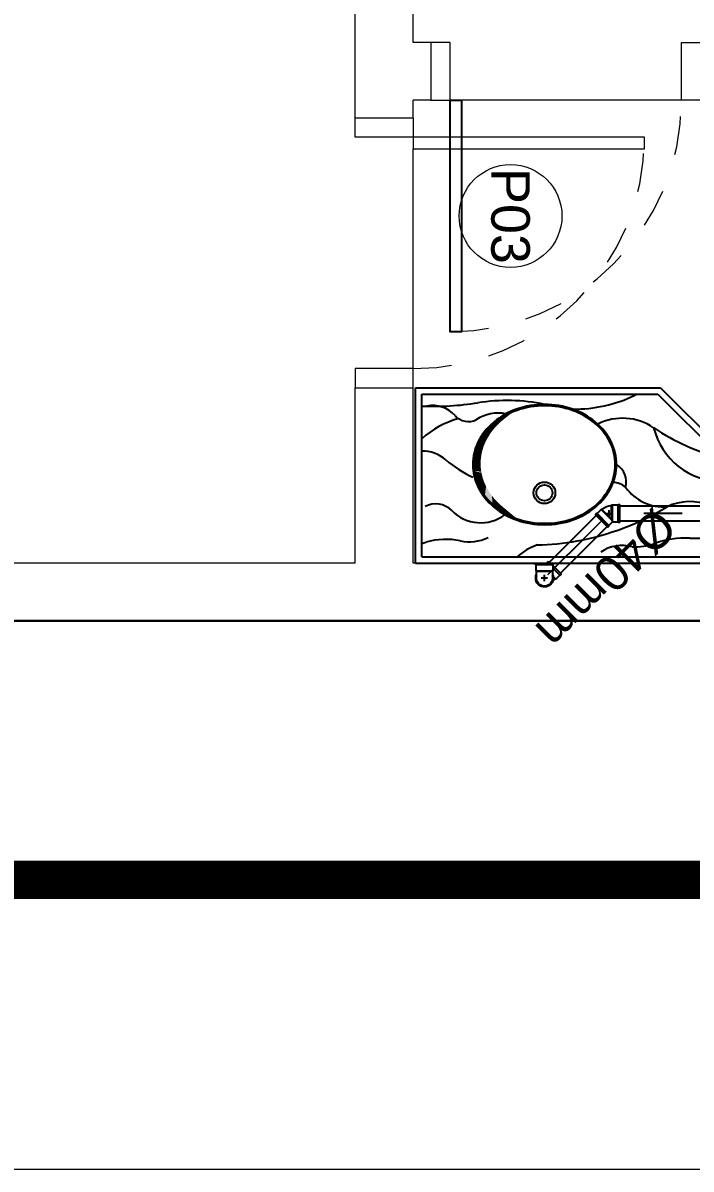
# Model space of a CAD drawing. Header units: millimetres. Extents: x 1345 to 2117, y 1214 to 1365.
# Drawn here: x 1625.302 to 1627.035, y 1251.788 to 1254.76 of the extents above; entities that cross this region are included whole.
import ezdxf
from ezdxf.enums import TextEntityAlignment as Align

# ---------------------------------------------------------------- set-up
doc = ezdxf.new("R2010")
doc.units = ezdxf.units.MM
doc.header["$LTSCALE"] = 0.5
for name, pattern in [('HIDDEN2', [0.1875, 0.125, -0.0625]), ('LINHA_SIMETRIA', [0.25, 0.15, -0.1]), ('TUBO_ESGOTO', [200, 100, 100])]:
    doc.linetypes.add(name, pattern=pattern)
for name, color, linetype in [('02', 2, 'Continuous'), ('08', 8, 'Continuous'), ('50_EGSN_Indicar_Fluxo', 1, 'Continuous'), ('50_EGSN_Indicar_texto', 2, 'Continuous'), ('ARCO', 7, 'HIDDEN2'), ('AUXILIAR_VIPTEC', 1, 'Continuous'), ('Cnx_Esgoto_Det', 3, 'Continuous'), ('ESQUADRIAS', 3, 'Continuous'), ('LINHA_SIMETRIA', 1, 'LINHA_SIMETRIA'), ('MOBIL-I', 251, 'Continuous'), ('PISO', 8, 'Continuous'), ('Tubo_Esgoto_Det', 6, 'TUBO_ESGOTO'), ('TXT_1', 3, 'Continuous')]:
    doc.layers.add(name, color=color, linetype=linetype)
doc.styles.add('Indicar', font='arial.ttf')
doc.styles.get("Standard").update_dxf_attribs({"font": 'arial.ttf'})

# ---------------------------------------------------------------- blocks, each defined once
blk = doc.blocks.new('ADC_PE_AB1')
blk.add_lwpolyline([(0, -0.03), (1, -0.03), (1, 0), (0, 0)], close=True)
at = {"flags": 8}
blk.add_attdef('$PORTA', text='', height=0.09, dxfattribs=at).set_placement((0.5, -0.1569), align=Align.MIDDLE)
blk = doc.blocks.new('ADC_LAV_05')
for p, q in [((0, 0), (0, 0.55)), ((0, 0.55), (0.7704, 0.55)), ((0.7704, 0.55), (1, 0.3206)), ((0.02, 0.53), (0.7621, 0.53)), ((0.02, 0.02), (0.02, 0.53)), ((0.7621, 0.53), (0.98, 0.3123)), ((0.98, 0.02), (0.98, 0.3123)), ((1, 0), (1, 0.3206)), ((0, 0), (1, 0)), ((0.02, 0.02), (0.98, 0.02))]:
    blk.add_line(p, q)
for points in [[(0.4062, 0.1206, 0.083485), (0.4944, 0.1354, 0.090959), (0.566, 0.1759, 0.104004), (0.6157, 0.239, 0.115577), (0.6322, 0.3095, 0.115577), (0.6157, 0.38, 0.104004), (0.566, 0.443, 0.090959), (0.4944, 0.4835, 0.083485), (0.4062, 0.4983, 0.083485), (0.3179, 0.4835, 0.090959), (0.2463, 0.443, 0.104004), (0.1966, 0.38, 0.115577), (0.1801, 0.3095, 0.115577), (0.1966, 0.239, 0.104004), (0.2463, 0.1759, 0.090959), (0.3179, 0.1354, 0.083485)], [(0.4062, 0.1248, 0.083485), (0.493, 0.1394, 0.090959), (0.5633, 0.1791, 0.104004), (0.6119, 0.2408, 0.115577), (0.628, 0.3095, 0.115577), (0.6119, 0.3781, 0.104004), (0.5633, 0.4398, 0.090959), (0.493, 0.4795, 0.083485), (0.4062, 0.4941, 0.083485), (0.3193, 0.4795, 0.090959), (0.249, 0.4398, 0.104004), (0.2004, 0.3781, 0.115577), (0.1843, 0.3095, 0.115577), (0.2004, 0.2408, 0.104004), (0.249, 0.1791, 0.090959), (0.3193, 0.1394, 0.083485)]]:
    blk.add_lwpolyline(points, format="xyb", close=True)
for radius in [0.0339, 0.025]:
    blk.add_circle((0.4055, 0.2206), radius)
for centre, radius, start, end in [((0.2875, -0.0718), 0.5823, 78.2401, 98.9638), ((0.4995, 0.9177), 0.4342, 269.3247, 295.8903), ((0.76, 0.3809), 0.1624, 113.3641, 115.8903), ((0.0559, 1.3962), 0.9039, 267.7229, 278.9638), ((0.0552, 0.402), 0.0926, 41.3487, 101.8141), ((0.2605, 0.3465), 0.1245, 78.9955, 123.3333), ((0.2201, 0.1636), 0.3026, 106.3243, 131.3792), ((0.1665, 0.4999), 0.0556, 221.3487, 297.4318), ((0.6508, 0.2793), 0.1756, 56.1908, 116.2902), ((1.1381, 1.007), 0.7001, 236.1908, 255.5369), ((0.9639, 0.4778), 0.2217, 193.7216, 269.9715), ((0.0206, 0.2349), 0.1168, 49.9343, 90.2724), ((0.3586, 0.6369), 0.4085, 229.9343, 244.0853), ((0.5983, 0.255), 0.0641, 344.5869, 58.1135), ((0.6184, 0.1896), 0.0639, 49.2661, 86.8336), ((0.7799, 0.3241), 0.1475, 215.7175, 274.1895), ((0.0641, 0.1144), 0.0713, 44.7702, 118.1843), ((0.8604, 0.032), 0.1609, 66.126, 115.6626), ((0.2056, 0.2549), 0.1281, 224.7702, 306.3582), ((0.363, 0.8774), 0.8206, 280.1922, 301.4107), ((0.9822, 0.3072), 0.1401, 246.126, 269.1113), ((0.0957, -0.1456), 0.22, 78.1029, 106.3843), ((0.1688, 0.2014), 0.1346, 258.1029, 296.1994), ((0.8511, -0.2259), 0.3042, 87.8834, 109.2677), ((0.8722, 0.3475), 0.2696, 267.8834, 293.5615), ((-0.0155, 0.2328), 0.1744, 281.75, 286.3843), ((0.4585, -0.1421), 0.2131, 111.0015, 130.4729), ((0.3613, 0.8866), 0.83, 271.4321, 280.1922), ((0.6495, -0.0622), 0.1173, 74.3079, 124.9939), ((0.688, 0.2406), 0.19, 267.9474, 289.2677)]:
    blk.add_arc(centre, radius, start, end)
for points in [[(0.2777, 0.465), (0.2797, 0.4531), (0.2886, 0.471), (0.2899, 0.4611)], [(0.2886, 0.471), (0.2899, 0.4611), (0.3035, 0.4779), (0.2965, 0.4664)], [(0.3035, 0.4779), (0.2965, 0.4664), (0.3178, 0.4833), (0.3049, 0.4731)], [(0.231, 0.4287), (0.2403, 0.4137), (0.2433, 0.4404), (0.2513, 0.4271)], [(0.2433, 0.4404), (0.2513, 0.4271), (0.2584, 0.4524), (0.2647, 0.4406)], [(0.2584, 0.4524), (0.2647, 0.4406), (0.2777, 0.465), (0.2797, 0.4531)], [(0.2049, 0.3949), (0.2213, 0.3828), (0.2176, 0.4133), (0.2336, 0.4041)], [(0.2176, 0.4133), (0.2336, 0.4041), (0.231, 0.4287), (0.2403, 0.4137)], [(0.1859, 0.352), (0.2075, 0.3406), (0.19, 0.3646), (0.2108, 0.3551)], [(0.19, 0.3646), (0.2108, 0.3551), (0.1966, 0.38), (0.2152, 0.3688)], [(0.1966, 0.38), (0.2152, 0.3688), (0.2049, 0.3949), (0.2213, 0.3828)], [(0.1801, 0.311), (0.2052, 0.3059), (0.1808, 0.324), (0.205, 0.3144)], [(0.1808, 0.324), (0.205, 0.3144), (0.1821, 0.3345), (0.2054, 0.3236)], [(0.1821, 0.3345), (0.2054, 0.3236), (0.1859, 0.352), (0.2075, 0.3406)], [(0.1806, 0.2975), (0.2057, 0.2976), (0.1801, 0.311), (0.2052, 0.3059)], [(0.1813, 0.2898), (0.2072, 0.2867), (0.1806, 0.2975), (0.2057, 0.2976)], [(0.1847, 0.2717), (0.2109, 0.2698), (0.1816, 0.2882), (0.2076, 0.2844)], [(0.1894, 0.2561), (0.2133, 0.2622), (0.1847, 0.2717), (0.2109, 0.2698)], [(0.1979, 0.2364), (0.216, 0.2547), (0.1894, 0.2561), (0.2133, 0.2622)], [(0.2064, 0.2215), (0.2209, 0.2436), (0.1979, 0.2364), (0.216, 0.2547)], [(0.2176, 0.2056), (0.222, 0.2413), (0.2064, 0.2215), (0.2209, 0.2436)], [(0.2303, 0.1909), (0.2314, 0.2247), (0.2176, 0.2056), (0.222, 0.2413)], [(0.2433, 0.1785), (0.2403, 0.2118), (0.2303, 0.1909), (0.2314, 0.2247)], [(0.2571, 0.1674), (0.2482, 0.202), (0.2433, 0.1785), (0.2403, 0.2118)], [(0.2632, 0.1631), (0.2567, 0.1927), (0.2571, 0.1674), (0.2482, 0.202)], [(0.2742, 0.156), (0.2627, 0.1868), (0.2632, 0.1631), (0.2567, 0.1927)], [(0.2851, 0.1498), (0.2729, 0.1778), (0.2742, 0.156), (0.2627, 0.1868)], [(0.2956, 0.1445), (0.2839, 0.1687), (0.2851, 0.1498), (0.2729, 0.1778)], [(0.3256, 0.1339), (0.2928, 0.1613), (0.2956, 0.1445), (0.2839, 0.1687)], [(0.2966, 0.144), (0.3256, 0.1339), (0.2964, 0.1441), (0.3254, 0.133)], [(0.2964, 0.1441), (0.3254, 0.133), (0.3256, 0.1339), (0.3279, 0.1322)]]:
    blk.add_solid(points)
blk = doc.blocks.new("EGSN'110065- 00")
at = {"linetype": 'ByBlock'}
for p, q in [((1.78, 2.06), (1.78, 1.42)), ((1.78, 1.94), (1.78, 1.42)), ((1.78, -1.42), (1.78, -2.06))]:
    blk.add_line(p, q, dxfattribs=at)
for p, q in [((3.34, 2.28), (3.44, 2.38)), ((3.44, 2.38), (3.84, 2.38)), ((3.84, 2.38), (3.84, -2.38)), ((3.34, -2.28), (3.44, -2.38)), ((3.44, -2.38), (3.84, -2.38))]:
    blk.add_line(p, q)
blk.add_lwpolyline([(0.98, -2.06, -1.583467), (0.98, 2.06), (1.78, 2.06), (1.78, 2.18), (1.88, 2.28), (3.34, 2.28), (3.34, -2.28), (1.88, -2.28), (1.78, -2.18), (1.78, -2.06)], format="xyb", close=True, dxfattribs=at)
blk.add_lwpolyline([(0.98, 2.06, -0.631526), (0.98, -2.06, -0.618586)], format="xyb", dxfattribs=at)
blk.add_circle((0, 0), 2.18, dxfattribs=at)
at = {"layer": 'AUXILIAR_VIPTEC', "color": 0, "linetype": 'ByBlock'}
for p, q in [((1.78, 1.42), (1.78, 2.06)), ((1.88, 2.28), (1.88, 1.29)), ((1.88, -1.29), (1.88, -2.28))]:
    blk.add_line(p, q, dxfattribs=at)
blk.add_circle((0, 0), 2, dxfattribs=at)
at = {"layer": 'LINHA_SIMETRIA', "ltscale": 0.05}
for p, q in [((-0.82, 0), (0.82, 0)), ((0, -0.82), (0, 0.82))]:
    blk.add_line(p, q, dxfattribs=at)
blk = doc.blocks.new('*U180', base_point=(1540.5275, 1030.9425))
blk.add_wipeout([(1540.4887, 1030.9197), (1540.4889, 1030.9197), (1540.4891, 1030.9197), (1540.4893, 1030.9197), (1540.4895, 1030.9197), (1540.4897, 1030.9197), (1540.4898, 1030.9197), (1540.49, 1030.9197), (1540.4902, 1030.9197), (1540.4904, 1030.9197), (1540.4906, 1030.9197), (1540.4908, 1030.9197), (1540.491, 1030.9197), (1540.4912, 1030.9197), (1540.4913, 1030.9197), (1540.4915, 1030.9197), (1540.4917, 1030.9197), (1540.4919, 1030.9197), (1540.4921, 1030.9197), (1540.4923, 1030.9197), (1540.4925, 1030.9197), (1540.4926, 1030.9197), (1540.4926, 1030.9197), (1540.4927, 1030.9198), (1540.4927, 1030.9198), (1540.4927, 1030.9199), (1540.4928, 1030.9199), (1540.4928, 1030.92), (1540.4929, 1030.92), (1540.4929, 1030.9201), (1540.493, 1030.9201), (1540.493, 1030.9202), (1540.4931, 1030.9202), (1540.4931, 1030.9203), (1540.4932, 1030.9203), (1540.4932, 1030.9204), (1540.4933, 1030.9204), (1540.4933, 1030.9204), (1540.4934, 1030.9205), (1540.4934, 1030.9205), (1540.4934, 1030.9206), (1540.4935, 1030.9206), (1540.4938, 1030.9207), (1540.4945, 1030.9207), (1540.4952, 1030.9207), (1540.4959, 1030.9207), (1540.4966, 1030.9207), (1540.4973, 1030.9207), (1540.498, 1030.9207), (1540.4987, 1030.9207), (1540.4994, 1030.9207), (1540.5001, 1030.9207), (1540.5008, 1030.9207), (1540.5015, 1030.9207), (1540.5022, 1030.9207), (1540.5029, 1030.9207), (1540.5036, 1030.9207), (1540.5043, 1030.9207), (1540.505, 1030.9207), (1540.5057, 1030.9207), (1540.5064, 1030.9207), (1540.5071, 1030.9207), (1540.5078, 1030.9207), (1540.5085, 1030.9207), (1540.5086, 1030.9207), (1540.5086, 1030.9208), (1540.5087, 1030.9208), (1540.5088, 1030.9209), (1540.5088, 1030.9209), (1540.5089, 1030.921), (1540.5089, 1030.9211), (1540.509, 1030.9211), (1540.509, 1030.9212), (1540.5091, 1030.9212), (1540.5092, 1030.9213), (1540.5092, 1030.9213), (1540.5093, 1030.9214), (1540.5093, 1030.9215), (1540.5094, 1030.9215), (1540.5094, 1030.9216), (1540.5095, 1030.9216), (1540.5095, 1030.9217), (1540.5096, 1030.9217), (1540.5097, 1030.9218), (1540.5097, 1030.9219), (1540.51, 1030.9219), (1540.5104, 1030.9219), (1540.5107, 1030.9219), (1540.5111, 1030.9219), (1540.5115, 1030.9219), (1540.5119, 1030.9219), (1540.5122, 1030.9219), (1540.5126, 1030.9219), (1540.513, 1030.9219), (1540.5134, 1030.9219), (1540.5137, 1030.9219), (1540.5141, 1030.9219), (1540.5145, 1030.9219), (1540.5149, 1030.9219), (1540.5152, 1030.9219), (1540.5156, 1030.9219), (1540.516, 1030.9219), (1540.5164, 1030.9219), (1540.5167, 1030.9219), (1540.5171, 1030.9219), (1540.5175, 1030.9219), (1540.519, 1030.9213), (1540.5232, 1030.9201), (1540.5274, 1030.9197), (1540.5317, 1030.9201), (1540.5359, 1030.9212), (1540.5397, 1030.9232), (1540.5431, 1030.9258), (1540.546, 1030.929), (1540.5481, 1030.9327), (1540.5496, 1030.9368), (1540.5503, 1030.941), (1540.5501, 1030.9453), (1540.5492, 1030.9495), (1540.5475, 1030.9535), (1540.5451, 1030.957), (1540.542, 1030.9601), (1540.5385, 1030.9625), (1540.5345, 1030.9642), (1540.5303, 1030.9651), (1540.526, 1030.9652), (1540.5218, 1030.9645), (1540.5177, 1030.9631), (1540.5174, 1030.9631), (1540.517, 1030.9631), (1540.5166, 1030.9631), (1540.5162, 1030.9631), (1540.5159, 1030.9631), (1540.5155, 1030.9631), (1540.5151, 1030.9631), (1540.5147, 1030.9631), (1540.5144, 1030.9631), (1540.514, 1030.9631), (1540.5136, 1030.9631), (1540.5132, 1030.9631), (1540.5129, 1030.9631), (1540.5125, 1030.9631), (1540.5121, 1030.9631), (1540.5117, 1030.9631), (1540.5114, 1030.9631), (1540.511, 1030.9631), (1540.5106, 1030.9631), (1540.5102, 1030.9631), (1540.5099, 1030.9631), (1540.5097, 1030.9631), (1540.5096, 1030.9631), (1540.5096, 1030.9632), (1540.5095, 1030.9633), (1540.5095, 1030.9633), (1540.5094, 1030.9634), (1540.5094, 1030.9634), (1540.5093, 1030.9635), (1540.5092, 1030.9635), (1540.5092, 1030.9636), (1540.5091, 1030.9637), (1540.5091, 1030.9637), (1540.509, 1030.9638), (1540.509, 1030.9638), (1540.5089, 1030.9639), (1540.5088, 1030.9639), (1540.5088, 1030.964), (1540.5087, 1030.9641), (1540.5087, 1030.9641), (1540.5086, 1030.9642), (1540.5086, 1030.9642), (1540.5083, 1030.9643), (1540.5076, 1030.9643), (1540.5069, 1030.9643), (1540.5062, 1030.9643), (1540.5055, 1030.9643), (1540.5048, 1030.9643), (1540.5041, 1030.9643), (1540.5034, 1030.9643), (1540.5027, 1030.9643), (1540.502, 1030.9643), (1540.5013, 1030.9643), (1540.5006, 1030.9643), (1540.4999, 1030.9643), (1540.4992, 1030.9643), (1540.4984, 1030.9643), (1540.4977, 1030.9643), (1540.497, 1030.9643), (1540.4963, 1030.9643), (1540.4956, 1030.9643), (1540.4949, 1030.9643), (1540.4942, 1030.9643), (1540.4935, 1030.9643), (1540.4935, 1030.9643), (1540.4934, 1030.9644), (1540.4934, 1030.9644), (1540.4933, 1030.9645), (1540.4933, 1030.9645), (1540.4932, 1030.9645), (1540.4932, 1030.9646), (1540.4932, 1030.9646), (1540.4931, 1030.9647), (1540.4931, 1030.9647), (1540.493, 1030.9648), (1540.493, 1030.9648), (1540.4929, 1030.9649), (1540.4929, 1030.9649), (1540.4928, 1030.965), (1540.4928, 1030.965), (1540.4927, 1030.9651), (1540.4927, 1030.9651), (1540.4926, 1030.9652), (1540.4926, 1030.9652), (1540.4925, 1030.9652), (1540.4924, 1030.9653), (1540.4922, 1030.9653), (1540.492, 1030.9653), (1540.4918, 1030.9653), (1540.4917, 1030.9653), (1540.4915, 1030.9653), (1540.4913, 1030.9653), (1540.4911, 1030.9653), (1540.4909, 1030.9653), (1540.4907, 1030.9653), (1540.4905, 1030.9653), (1540.4903, 1030.9653), (1540.4902, 1030.9653), (1540.49, 1030.9653), (1540.4898, 1030.9653), (1540.4896, 1030.9653), (1540.4894, 1030.9653), (1540.4892, 1030.9653), (1540.489, 1030.9653), (1540.4888, 1030.9653), (1540.4887, 1030.9653), (1540.4885, 1030.9646), (1540.4885, 1030.9624), (1540.4885, 1030.9603), (1540.4885, 1030.9581), (1540.4885, 1030.956), (1540.4885, 1030.9539), (1540.4885, 1030.9517), (1540.4885, 1030.9496), (1540.4885, 1030.9475), (1540.4885, 1030.9453), (1540.4885, 1030.9432), (1540.4885, 1030.941), (1540.4885, 1030.9389), (1540.4885, 1030.9368), (1540.4885, 1030.9346), (1540.4885, 1030.9325), (1540.4885, 1030.9304), (1540.4885, 1030.9282), (1540.4885, 1030.9261), (1540.4885, 1030.9239), (1540.4885, 1030.9218), (1540.4885, 1030.9197)])
at = {"linetype": 'ByBlock'}
blk.add_lwpolyline([(1540.5177, 1030.9631, -1.583467), (1540.5177, 1030.9219), (1540.5097, 1030.9219), (1540.5085, 1030.9207), (1540.4935, 1030.9207), (1540.4925, 1030.9197), (1540.4885, 1030.9197), (1540.4885, 1030.9653), (1540.4925, 1030.9653), (1540.4935, 1030.9643), (1540.5085, 1030.9643), (1540.5097, 1030.9631)], format="xyb", close=True, dxfattribs=at)
blk.add_lwpolyline([(1540.5177, 1030.9631), (1540.5246, 1030.9631, -1.154577), (1540.5246, 1030.9219), (1540.5177, 1030.9219)], format="xyb", dxfattribs=at)
at = {"layer": 'AUXILIAR_VIPTEC', "color": 0, "linetype": 'ByBlock'}
for p, q in [((1540.4925, 1030.9197), (1540.4925, 1030.9653)), ((1540.4935, 1030.9643), (1540.4935, 1030.9207)), ((1540.5085, 1030.9207), (1540.5085, 1030.9643)), ((1540.5097, 1030.9219), (1540.5097, 1030.9631))]:
    blk.add_line(p, q, dxfattribs=at)
blk.add_arc((1540.5275, 1030.9425), 0.0218, 250.7966, 109.2034, dxfattribs=at)
at = {"layer": 'LINHA_SIMETRIA', "ltscale": 0.05}
for p, q in [((1540.5275, 1030.9507), (1540.5275, 1030.9343)), ((1540.5357, 1030.9425), (1540.5193, 1030.9425))]:
    blk.add_line(p, q, dxfattribs=at)
blk = doc.blocks.new('*U184', base_point=(1540.3599, 1031.1101))
blk.add_wipeout([(1540.3505, 1031.0887), (1540.3512, 1031.088), (1540.3519, 1031.0873), (1540.3526, 1031.0866), (1540.3533, 1031.0859), (1540.354, 1031.0852), (1540.3547, 1031.0845), (1540.3554, 1031.0838), (1540.3561, 1031.0831), (1540.3568, 1031.0824), (1540.3575, 1031.0817), (1540.3582, 1031.081), (1540.3589, 1031.0803), (1540.3596, 1031.0796), (1540.3603, 1031.0788), (1540.3604, 1031.0787), (1540.3604, 1031.0786), (1540.3604, 1031.0785), (1540.3604, 1031.0784), (1540.3604, 1031.0783), (1540.3604, 1031.0782), (1540.3604, 1031.0782), (1540.3604, 1031.0781), (1540.3604, 1031.078), (1540.3604, 1031.0779), (1540.3604, 1031.0778), (1540.3604, 1031.0777), (1540.3604, 1031.0776), (1540.3604, 1031.0775), (1540.3604, 1031.0774), (1540.3605, 1031.0772), (1540.3607, 1031.077), (1540.3609, 1031.0769), (1540.3611, 1031.0767), (1540.3613, 1031.0765), (1540.3615, 1031.0763), (1540.3616, 1031.0761), (1540.3618, 1031.0759), (1540.362, 1031.0757), (1540.3622, 1031.0755), (1540.3624, 1031.0753), (1540.3626, 1031.0752), (1540.3628, 1031.075), (1540.363, 1031.0748), (1540.3631, 1031.0746), (1540.3649, 1031.0763), (1540.3671, 1031.0785), (1540.3692, 1031.0806), (1540.3714, 1031.0828), (1540.3735, 1031.0849), (1540.3757, 1031.087), (1540.3778, 1031.0892), (1540.3799, 1031.0913), (1540.3821, 1031.0935), (1540.3842, 1031.0956), (1540.3864, 1031.0977), (1540.3885, 1031.0999), (1540.3906, 1031.102), (1540.3928, 1031.1042), (1540.3949, 1031.1063), (1540.3953, 1031.107), (1540.3951, 1031.1071), (1540.3949, 1031.1073), (1540.3947, 1031.1075), (1540.3945, 1031.1077), (1540.3943, 1031.1079), (1540.3942, 1031.1081), (1540.394, 1031.1083), (1540.3938, 1031.1085), (1540.3936, 1031.1086), (1540.3934, 1031.1088), (1540.3932, 1031.109), (1540.393, 1031.1092), (1540.3928, 1031.1094), (1540.3927, 1031.1096), (1540.3925, 1031.1096), (1540.3924, 1031.1096), (1540.3923, 1031.1096), (1540.3923, 1031.1096), (1540.3922, 1031.1096), (1540.3921, 1031.1096), (1540.392, 1031.1096), (1540.3919, 1031.1096), (1540.3918, 1031.1096), (1540.3917, 1031.1096), (1540.3916, 1031.1096), (1540.3915, 1031.1096), (1540.3914, 1031.1096), (1540.3913, 1031.1096), (1540.3912, 1031.1096), (1540.3908, 1031.11), (1540.3901, 1031.1107), (1540.3895, 1031.1113), (1540.3889, 1031.1119), (1540.3882, 1031.1126), (1540.3876, 1031.1132), (1540.387, 1031.1138), (1540.3863, 1031.1145), (1540.3857, 1031.1151), (1540.3851, 1031.1157), (1540.3845, 1031.1164), (1540.3838, 1031.117), (1540.3832, 1031.1176), (1540.3826, 1031.1183), (1540.3819, 1031.1189), (1540.3817, 1031.1197), (1540.3817, 1031.1206), (1540.3817, 1031.1215), (1540.3817, 1031.1224), (1540.3817, 1031.1233), (1540.3817, 1031.1242), (1540.3817, 1031.1251), (1540.3817, 1031.1259), (1540.3817, 1031.1268), (1540.3817, 1031.1277), (1540.3817, 1031.1286), (1540.3817, 1031.1295), (1540.3817, 1031.1304), (1540.3817, 1031.1313), (1540.3817, 1031.1322), (1540.3817, 1031.1327), (1540.3818, 1031.1327), (1540.3818, 1031.1328), (1540.3819, 1031.1329), (1540.382, 1031.1329), (1540.382, 1031.133), (1540.3821, 1031.1331), (1540.3822, 1031.1331), (1540.3822, 1031.1332), (1540.3823, 1031.1333), (1540.3824, 1031.1333), (1540.3824, 1031.1334), (1540.3825, 1031.1335), (1540.3826, 1031.1335), (1540.3826, 1031.1336), (1540.3827, 1031.1338), (1540.3827, 1031.134), (1540.3827, 1031.1343), (1540.3827, 1031.1346), (1540.3827, 1031.1348), (1540.3827, 1031.1351), (1540.3827, 1031.1354), (1540.3827, 1031.1356), (1540.3827, 1031.1359), (1540.3827, 1031.1361), (1540.3827, 1031.1364), (1540.3827, 1031.1367), (1540.3827, 1031.1369), (1540.3827, 1031.1372), (1540.3827, 1031.1375), (1540.3814, 1031.1376), (1540.3784, 1031.1376), (1540.3754, 1031.1376), (1540.3723, 1031.1376), (1540.3693, 1031.1376), (1540.3663, 1031.1376), (1540.3632, 1031.1376), (1540.3602, 1031.1376), (1540.3572, 1031.1376), (1540.3542, 1031.1376), (1540.3511, 1031.1376), (1540.3481, 1031.1376), (1540.3451, 1031.1376), (1540.342, 1031.1376), (1540.339, 1031.1376), (1540.3371, 1031.1375), (1540.3371, 1031.1373), (1540.3371, 1031.137), (1540.3371, 1031.1367), (1540.3371, 1031.1365), (1540.3371, 1031.1362), (1540.3371, 1031.1359), (1540.3371, 1031.1357), (1540.3371, 1031.1354), (1540.3371, 1031.1351), (1540.3371, 1031.1349), (1540.3371, 1031.1346), (1540.3371, 1031.1344), (1540.3371, 1031.1341), (1540.3371, 1031.1338), (1540.3371, 1031.1336), (1540.3371, 1031.1335), (1540.3372, 1031.1335), (1540.3373, 1031.1334), (1540.3373, 1031.1333), (1540.3374, 1031.1333), (1540.3375, 1031.1332), (1540.3375, 1031.1331), (1540.3376, 1031.1331), (1540.3377, 1031.133), (1540.3377, 1031.1329), (1540.3378, 1031.1329), (1540.3379, 1031.1328), (1540.3379, 1031.1327), (1540.338, 1031.1327), (1540.3381, 1031.1324), (1540.3381, 1031.1314), (1540.3381, 1031.1304), (1540.3381, 1031.1294), (1540.3381, 1031.1284), (1540.3381, 1031.1274), (1540.3381, 1031.1264), (1540.3381, 1031.1254), (1540.3381, 1031.1244), (1540.3381, 1031.1234), (1540.3381, 1031.1224), (1540.3381, 1031.1214), (1540.3381, 1031.1204), (1540.3381, 1031.1194), (1540.3381, 1031.1185), (1540.3381, 1031.1176), (1540.3382, 1031.1175), (1540.3382, 1031.1175), (1540.3383, 1031.1174), (1540.3384, 1031.1173), (1540.3385, 1031.1172), (1540.3386, 1031.1171), (1540.3386, 1031.1171), (1540.3387, 1031.117), (1540.3388, 1031.1169), (1540.3389, 1031.1168), (1540.339, 1031.1167), (1540.339, 1031.1167), (1540.3391, 1031.1166), (1540.3392, 1031.1165), (1540.3393, 1031.1162), (1540.3396, 1031.1144), (1540.34, 1031.1126), (1540.3404, 1031.1108), (1540.3409, 1031.1091), (1540.3415, 1031.1073), (1540.3421, 1031.1056), (1540.3427, 1031.1038), (1540.3434, 1031.1022), (1540.3442, 1031.1005), (1540.345, 1031.0988), (1540.3459, 1031.0972), (1540.3468, 1031.0956), (1540.3477, 1031.0941), (1540.3488, 1031.0925), (1540.3497, 1031.0911), (1540.3497, 1031.091), (1540.3497, 1031.0909), (1540.3497, 1031.0908), (1540.3497, 1031.0907), (1540.3497, 1031.0905), (1540.3497, 1031.0904), (1540.3497, 1031.0903), (1540.3497, 1031.0902), (1540.3497, 1031.0901), (1540.3497, 1031.09), (1540.3497, 1031.0899), (1540.3497, 1031.0898), (1540.3497, 1031.0896), (1540.3497, 1031.0895), (1540.3497, 1031.0894)])
at = {"linetype": 'ByBlock'}
blk.add_lwpolyline([(1540.3393, 1031.1164, 0.118953), (1540.3497, 1031.0911), (1540.3497, 1031.0894), (1540.3604, 1031.0788), (1540.3604, 1031.0774), (1540.3632, 1031.0746), (1540.3954, 1031.1068), (1540.3926, 1031.1096), (1540.3912, 1031.1096), (1540.3817, 1031.1192), (1540.3817, 1031.1326), (1540.3827, 1031.1336), (1540.3827, 1031.1376), (1540.3371, 1031.1376), (1540.3371, 1031.1336), (1540.3381, 1031.1326), (1540.3381, 1031.1176), (1540.3393, 1031.1164)], format="xyb", dxfattribs=at)
at = {"layer": 'AUXILIAR_VIPTEC', "color": 0, "linetype": 'ByBlock'}
for p, q in [((1540.3371, 1031.1336), (1540.3827, 1031.1336)), ((1540.3381, 1031.1326), (1540.3817, 1031.1326)), ((1540.3751, 1031.1164), (1540.3393, 1031.1164)), ((1540.3926, 1031.1096), (1540.3604, 1031.0774)), ((1540.3912, 1031.1096), (1540.3604, 1031.0788))]:
    blk.add_line(p, q, dxfattribs=at)
for points in [[(1540.3381, 1031.1176), (1540.378, 1031.1176), (1540.3497, 1031.0894)], [(1540.3497, 1031.0911), (1540.3751, 1031.1164), (1540.3817, 1031.1192)]]:
    blk.add_lwpolyline(points, dxfattribs=at)
at = {"layer": 'LINHA_SIMETRIA', "ltscale": 0.05}
for p, q in [((1540.3681, 1031.1101), (1540.3517, 1031.1101)), ((1540.3599, 1031.1019), (1540.3599, 1031.1183))]:
    blk.add_line(p, q, dxfattribs=at)

msp = doc.modelspace()

# ---------------------------------------------------------------- linework, layer by layer
at = {"layer": '02', "lineweight": 18}
msp.add_lwpolyline([(1609.9454, 1251.788), (1671.1454, 1251.788), (1671.1454, 1296.338), (1609.9454, 1296.338)], close=True, dxfattribs=at)
at = {"layer": '02', "lineweight": 18, "const_width": 0.1}
msp.add_lwpolyline([(1610.6954, 1252.538), (1670.3954, 1252.538), (1670.3954, 1295.588), (1610.6954, 1295.588)], close=True, dxfattribs=at)
at = {"layer": '08', "lineweight": 15}
for p, q in [((1626.1642, 1254.5135), (1626.1642, 1255.7594)), ((1626.3142, 1254.7094), (1626.3142, 1255.7594)), ((1626.3601, 1254.7094), (1626.3142, 1254.7094)), ((1626.3601, 1254.7094), (1626.3601, 1254.5594)), ((1627.0101, 1254.5594), (1627.0101, 1254.7094)), ((1626.3601, 1254.5594), (1626.3142, 1254.5594)), ((1626.3142, 1254.5135), (1626.3142, 1254.5594)), ((1626.1642, 1254.5135), (1626.3142, 1254.5135)), ((1626.3142, 1253.8635), (1626.1642, 1253.8635)), ((1626.1642, 1253.3594), (1626.1642, 1253.8135)), ((1626.1642, 1253.8135), (1626.3142, 1253.8135)), ((1626.3142, 1253.3594), (1626.3142, 1253.8135)), ((1626.1642, 1253.3594), (1623.4142, 1253.3594)), ((1628.7142, 1253.3594), (1626.3142, 1253.3594))]:
    msp.add_line(p, q, dxfattribs=at)
at = {"layer": '08', "lineweight": 30}
msp.add_line((1615.7642, 1253.2094), (1643.7642, 1253.2094), dxfattribs=at)
at = {"layer": 'ARCO', "lineweight": 15}
for centre in [(1626.4101, 1254.5594), (1626.3142, 1254.4635)]:
    msp.add_arc(centre, 0.6, 270, 0, dxfattribs=at)
at = {"layer": 'ESQUADRIAS', "lineweight": 15}
for p, q in [((1626.3142, 1254.4635), (1626.3142, 1254.4335)), ((1626.9142, 1254.4635), (1626.3142, 1254.4635)), ((1626.9142, 1254.4335), (1626.9142, 1254.4635)), ((1626.3142, 1254.4335), (1626.9142, 1254.4335))]:
    msp.add_line(p, q, dxfattribs=at)
for points in [[(1626.3601, 1254.5594), (1626.4101, 1254.5594), (1626.4101, 1254.7094), (1626.3601, 1254.7094)], [(1627.0601, 1254.5594), (1627.0101, 1254.5594), (1627.0101, 1254.7094), (1627.0601, 1254.7094)], [(1626.3142, 1254.5135), (1626.3142, 1254.4635), (1626.1642, 1254.4635), (1626.1642, 1254.5135)], [(1626.3142, 1253.8135), (1626.3142, 1253.8635), (1626.1642, 1253.8635), (1626.1642, 1253.8135)]]:
    msp.add_lwpolyline(points, dxfattribs=at)
at = {"layer": 'LINHA_SIMETRIA'}
for p in [(1626.6821, 1253.3475), (1628.0123, 1253.488)]:
    msp.add_line(p, (1626.8226, 1253.488), dxfattribs=at)
at = {"layer": 'PISO', "lineweight": 15}
for p, q in [((1627.0101, 1254.5594), (1626.4401, 1254.5594)), ((1626.3142, 1253.8635), (1626.3142, 1254.4335))]:
    msp.add_line(p, q, dxfattribs=at)
msp.add_circle((1626.567, 1254.2594), 0.1333, dxfattribs=at)
at = {"layer": 'Tubo_Esgoto_Det'}
for points in [[(1626.8501, 1253.508), (1628.0546, 1253.508), (1628.0546, 1253.468), (1626.8501, 1253.468)], [(1626.6679, 1253.3617), (1626.789, 1253.4827), (1626.8173, 1253.4545), (1626.6962, 1253.3334)]]:
    msp.add_lwpolyline(points, close=True, dxfattribs=at)

# ---------------------------------------------------------------- block references
at = {"layer": 'Cnx_Esgoto_Det', "xscale": 0.01, "yscale": 0.01, "zscale": 0.01, "rotation": 45.00000000006883}
msp.add_blockref("EGSN'110065- 00", (1626.6549, 1253.3204), dxfattribs=at)
at = {"layer": 'ESQUADRIAS', "lineweight": 15}
ref = msp.add_blockref('ADC_PE_AB1', (1626.4101, 1254.5594), dxfattribs=dict(at, xscale=-0.599999999999909, zscale=0.6, rotation=90))
ref.add_attrib('$PORTA', 'P03', dxfattribs={"layer": 'TXT_1', "height": 0.1, "rotation": 270, "flags": 8}).set_placement((1626.567, 1254.2594), align=Align.MIDDLE)
at = {"layer": 'MOBIL-I', "lineweight": 15, "xscale": 0.8256132847687881, "yscale": 0.8256132847687881, "zscale": 0.8256132847687881}
msp.add_blockref('ADC_LAV_05', (1626.3201, 1253.3594), dxfattribs=at)

# ---------------------------------------------------------------- next in the draw order: block references
at = {"layer": 'Cnx_Esgoto_Det', "rotation": 270}
msp.add_blockref('*U180', (1626.6549, 1253.3204), dxfattribs=at)

# ---------------------------------------------------------------- next in the draw order: linework, layer by layer
at = {"layer": '50_EGSN_Indicar_Fluxo'}
msp.add_lwpolyline([(1626.6632, 1253.3287, 0.004, 0.004, 0), (1626.7339, 1253.3994, 0.05, 0, 0), (1626.8046, 1253.4701, 0, 0, 0)], format="xyseb", dxfattribs=at)

# ---------------------------------------------------------------- next in the draw order: texts
at = {"layer": '50_EGSN_Indicar_texto', "style": 'Indicar'}
msp.add_text('%%C40mm', height=0.09, rotation=225, dxfattribs=at).set_placement((1626.7834, 1253.3499), align=Align.CENTER)

# ---------------------------------------------------------------- next in the draw order: block references
at = {"layer": 'Cnx_Esgoto_Det', "rotation": 270}
msp.add_blockref('*U184', (1626.8226, 1253.488), dxfattribs=at)

doc.saveas('drawing.dxf')
